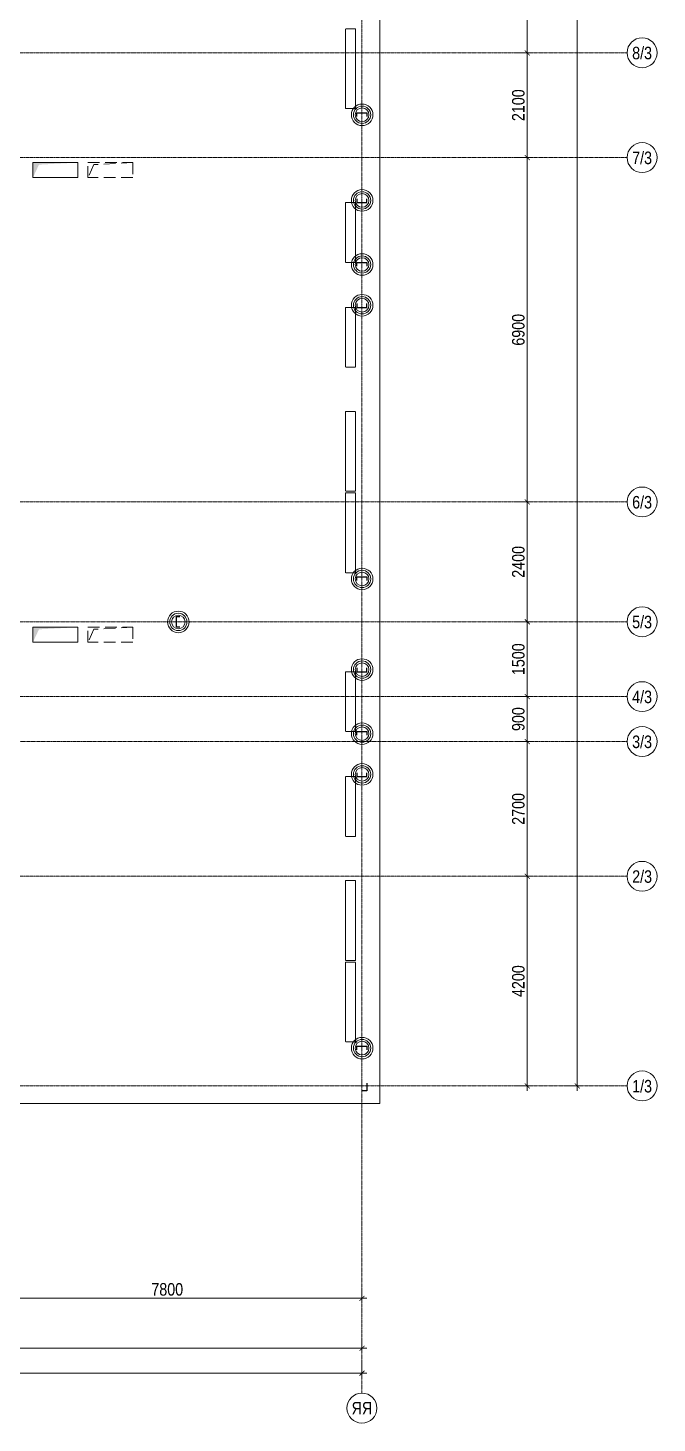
# Model space of a CAD drawing. Header units: millimetres. Extents: x -65509 to 912790, y 446 to 713294.
# Drawn here: x 225307 to 237907, y 288522 to 316475 of the extents above; entities that cross this region are included whole.
import ezdxf
from ezdxf.enums import TextEntityAlignment as Align

# ---------------------------------------------------------------- set-up
doc = ezdxf.new("R2010")
doc.units = ezdxf.units.MM
for name, pattern in [('CENTER2', [28.575, 19.05, -3.175, 3.175, -3.175]), ('DASHED', [19.05, 12.7, -6.35]), ('HIDDEN', [9.525, 6.35, -3.175]), ('HIDDEN2', [4.7625, 3.175, -1.5875])]:
    doc.linetypes.add(name, pattern=pattern)
doc.layers.get('Defpoints').update_dxf_attribs({"color": 250})
for name, color, linetype, lineweight in [('АР_Двери_лючки', 222, 'Continuous', 0), ('КМ_Фахверки', 250, 'Continuous', 25), ('КМ_Фахверки_марка_внутренние', 250, 'Continuous', 25), ('ОВ_Классы', 250, 'Continuous', 0), ('ОВ_Шахты', 250, 'Continuous', 5), ('РД_Оси_100', 250, 'Continuous', 0), ('РД_Оси_размер', 250, 'Continuous', 0)]:
    doc.layers.add(name, color=color, linetype=linetype, lineweight=lineweight)
doc.layers.add('АР_Делит', color=250, linetype='Continuous', lineweight=0, plot=False)
doc.layers.add('АР_Отопительные приборы', color=1, linetype='HIDDEN2', lineweight=0, true_color=0xff0000)
doc.styles.add('style1', font='ARIALN.TTF')
doc.styles.add('ккк', font='isocpeur.ttf', dxfattribs={"width": 0.85, "oblique": 15})
doc.dimstyles.new('Dim100_ареал', dxfattribs={"dimscale": 100, "dimtxt": 2.5, "dimasz": 1, "dimexe": 1, "dimexo": 1, "dimgap": 0.5, "dimtad": 1, "dimzin": 12, "dimdsep": 46, "dimtxsty": 'style1', "dimblk": 'ARCHTICK', "dimcen": 1, "dimdle": 1, "dimclrd": 256, "dimclre": 256, "dimaunit": 1, "dimadec": 0, "dimazin": 3, "dimtfac": 1, "dimtmove": 1, "dimatfit": 3, "dimldrblk": 'OPEN30', "dimfxl": 4, "dimfxlon": 1, "dimtolj": 1, "dimtzin": 0, "dimlwd": 9, "dimlwe": 9, "dimarcsym": 0})

# ---------------------------------------------------------------- blocks, each defined once
blk = doc.blocks.new('A-iden')
at = {"linetype": 'Continuous', "lineweight": 5}
blk.add_circle((0, -4), 3, dxfattribs=at)
at = {"color": 0, "linetype": 'Continuous', "lineweight": 20, "style": 'ккк', "width": 0.85}
blk.add_attdef('ID', text='', height=8, dxfattribs=at).set_placement((0.31, -3.85), align=Align.MIDDLE_CENTER)
blk = doc.blocks.new('_ArchTick')
at = {"color": 0, "linetype": 'ByBlock', "const_width": 0.15}
blk.add_lwpolyline([(-0.5, -0.5), (0.5, 0.5)], dxfattribs=at)
blk = doc.blocks.new('*D332')
at = {"layer": 'Defpoints', "color": 0, "transparency": 16777216}
for p in [(106800, -3255), (114600, -3255), (114600, -4255)]:
    blk.add_point(p, dxfattribs=at)
at = {"layer": 'РД_Оси_размер', "color": 0, "lineweight": 5, "transparency": 16777216}
for p, q in [((106800, -4055), (106800, -4355)), ((114600, -4055), (114600, -4355)), ((106700, -4255), (114700, -4255))]:
    blk.add_line(p, q, dxfattribs=at)
at = {"layer": 'РД_Оси_размер', "color": 0, "lineweight": 5, "transparency": 16777216, "xscale": 100, "yscale": 100, "zscale": 100, "rotation": 180}
blk.add_blockref('_ArchTick', (106800, -4255), dxfattribs=at)
at = {"layer": 'РД_Оси_размер', "color": 0, "lineweight": 5, "transparency": 16777216, "xscale": 100, "yscale": 100, "zscale": 100}
blk.add_blockref('_ArchTick', (114600, -4255), dxfattribs=at)
at = {"layer": 'РД_Оси_размер', "color": 0, "transparency": 16777216, "insert": (110700, -4077), "char_height": 250, "attachment_point": 5, "style": 'style1'}
blk.add_mtext('\\A1;7800', dxfattribs=at)
blk = doc.blocks.new('_Open30')
at = {"color": 0, "linetype": 'ByBlock', "lineweight": -2}
for p, q in [((-1, 0.27), (0, 0)), ((0, 0), (-1, -0.27)), ((0, 0), (-1, 0))]:
    blk.add_line(p, q, dxfattribs=at)
blk = doc.blocks.new('*D204')
at = {"layer": 'Defpoints', "color": 0, "transparency": 16777216}
for p in [(0, -3255), (114600, -3255), (114600, -5755)]:
    blk.add_point(p, dxfattribs=at)
at = {"layer": 'РД_Оси_размер', "color": 0, "lineweight": 5, "transparency": 16777216}
for p, q in [((0, -5555), (0, -5855)), ((114600, -5555), (114600, -5855)), ((-100, -5755), (114700, -5755))]:
    blk.add_line(p, q, dxfattribs=at)
at = {"layer": 'РД_Оси_размер', "color": 0, "lineweight": 5, "transparency": 16777216, "xscale": 100, "yscale": 100, "zscale": 100, "rotation": 180}
blk.add_blockref('_ArchTick', (0, -5755), dxfattribs=at)
at = {"layer": 'РД_Оси_размер', "color": 0, "lineweight": 5, "transparency": 16777216, "xscale": 100, "yscale": 100, "zscale": 100}
blk.add_blockref('_ArchTick', (114600, -5755), dxfattribs=at)
at = {"layer": 'РД_Оси_размер', "color": 0, "transparency": 16777216, "insert": (57300, -5577), "char_height": 250, "attachment_point": 5, "style": 'style1'}
blk.add_mtext('\\A1;114600', dxfattribs=at)
blk = doc.blocks.new('*D242')
at = {"layer": 'Defpoints', "color": 0, "transparency": 16777216}
for p in [(94500, -3255), (114600, -3255), (114600, -5255)]:
    blk.add_point(p, dxfattribs=at)
at = {"layer": 'РД_Оси_размер', "color": 0, "lineweight": 5, "transparency": 16777216}
for p, q in [((94400, -5255), (114700, -5255)), ((94500, -5055), (94500, -5355)), ((114600, -5055), (114600, -5355))]:
    blk.add_line(p, q, dxfattribs=at)
at = {"layer": 'РД_Оси_размер', "color": 0, "lineweight": 5, "transparency": 16777216, "xscale": 100, "yscale": 100, "zscale": 100, "rotation": 180}
blk.add_blockref('_ArchTick', (94500, -5255), dxfattribs=at)
at = {"layer": 'РД_Оси_размер', "color": 0, "lineweight": 5, "transparency": 16777216, "xscale": 100, "yscale": 100, "zscale": 100}
blk.add_blockref('_ArchTick', (114600, -5255), dxfattribs=at)
at = {"layer": 'РД_Оси_размер', "color": 0, "transparency": 16777216, "insert": (104550, -5077), "char_height": 250, "attachment_point": 5, "style": 'style1'}
blk.add_mtext('\\A1;20100', dxfattribs=at)
blk = doc.blocks.new('*D243')
at = {"layer": 'Defpoints', "color": 0, "transparency": 16777216}
for p in [(116910, 69000), (118910, 69000), (116910, 0)]:
    blk.add_point(p, dxfattribs=at)
at = {"layer": 'РД_Оси_размер', "color": 0, "lineweight": 5, "transparency": 16777216}
for p, q in [((118910, -100), (118910, 69100)), ((118710, 69000), (119010, 69000)), ((118710, 0), (119010, 0))]:
    blk.add_line(p, q, dxfattribs=at)
at = {"layer": 'РД_Оси_размер', "color": 0, "lineweight": 5, "transparency": 16777216, "xscale": 100, "yscale": 100, "zscale": 100}
for p, rotation in [((118910, 69000), 90), ((118910, 0), 270)]:
    blk.add_blockref('_ArchTick', p, dxfattribs=dict(at, rotation=rotation))
at = {"layer": 'РД_Оси_размер', "color": 0, "transparency": 16777216, "insert": (118732, 34500), "char_height": 250, "attachment_point": 5, "rotation": 90, "style": 'style1'}
blk.add_mtext('\\A1;69000', dxfattribs=at)
blk = doc.blocks.new('*D222')
at = {"layer": 'Defpoints', "color": 0, "transparency": 16777216}
for p in [(116910, 4200), (117910, 4200), (116910, 0)]:
    blk.add_point(p, dxfattribs=at)
at = {"layer": 'РД_Оси_размер', "color": 0, "lineweight": 5, "transparency": 16777216}
for p, q in [((117710, 4200), (118010, 4200)), ((117910, -100), (117910, 4300)), ((117710, 0), (118010, 0))]:
    blk.add_line(p, q, dxfattribs=at)
at = {"layer": 'РД_Оси_размер', "color": 0, "lineweight": 5, "transparency": 16777216, "xscale": 100, "yscale": 100, "zscale": 100}
for p, rotation in [((117910, 4200), 90), ((117910, 0), 270)]:
    blk.add_blockref('_ArchTick', p, dxfattribs=dict(at, rotation=rotation))
at = {"layer": 'РД_Оси_размер', "color": 0, "transparency": 16777216, "insert": (117732, 2100), "char_height": 250, "attachment_point": 5, "rotation": 90, "style": 'style1'}
blk.add_mtext('\\A1;4200', dxfattribs=at)
blk = doc.blocks.new('*D223')
at = {"layer": 'Defpoints', "color": 0, "transparency": 16777216}
for p in [(116910, 6900), (117910, 6900), (116910, 4200)]:
    blk.add_point(p, dxfattribs=at)
at = {"layer": 'РД_Оси_размер', "color": 0, "lineweight": 5, "transparency": 16777216}
for p, q in [((117910, 4100), (117910, 7000)), ((117710, 6900), (118010, 6900)), ((117710, 4200), (118010, 4200))]:
    blk.add_line(p, q, dxfattribs=at)
at = {"layer": 'РД_Оси_размер', "color": 0, "lineweight": 5, "transparency": 16777216, "xscale": 100, "yscale": 100, "zscale": 100}
for p, rotation in [((117910, 6900), 90), ((117910, 4200), 270)]:
    blk.add_blockref('_ArchTick', p, dxfattribs=dict(at, rotation=rotation))
at = {"layer": 'РД_Оси_размер', "color": 0, "transparency": 16777216, "insert": (117732, 5550), "char_height": 250, "attachment_point": 5, "rotation": 90, "style": 'style1'}
blk.add_mtext('\\A1;2700', dxfattribs=at)
blk = doc.blocks.new('*D346')
at = {"layer": 'Defpoints', "color": 0, "transparency": 16777216}
for p in [(116910, 7800), (117910, 7800), (116910, 6900)]:
    blk.add_point(p, dxfattribs=at)
at = {"layer": 'РД_Оси_размер', "color": 0, "lineweight": 5, "transparency": 16777216}
for p, q in [((117910, 6800), (117910, 7900)), ((117710, 7800), (118010, 7800)), ((117710, 6900), (118010, 6900))]:
    blk.add_line(p, q, dxfattribs=at)
at = {"layer": 'РД_Оси_размер', "color": 0, "lineweight": 5, "transparency": 16777216, "xscale": 100, "yscale": 100, "zscale": 100}
for p, rotation in [((117910, 7800), 90), ((117910, 6900), 270)]:
    blk.add_blockref('_ArchTick', p, dxfattribs=dict(at, rotation=rotation))
at = {"layer": 'РД_Оси_размер', "color": 0, "transparency": 16777216, "insert": (117732, 7350), "char_height": 250, "attachment_point": 5, "rotation": 90, "style": 'style1'}
blk.add_mtext('\\A1;900', dxfattribs=at)
blk = doc.blocks.new('*D347')
at = {"layer": 'Defpoints', "color": 0, "transparency": 16777216}
for p in [(116910, 9300), (117910, 9300), (116910, 7800)]:
    blk.add_point(p, dxfattribs=at)
at = {"layer": 'РД_Оси_размер', "color": 0, "lineweight": 5, "transparency": 16777216}
for p, q in [((117710, 9300), (118010, 9300)), ((117910, 7700), (117910, 9400)), ((117710, 7800), (118010, 7800))]:
    blk.add_line(p, q, dxfattribs=at)
at = {"layer": 'РД_Оси_размер', "color": 0, "lineweight": 5, "transparency": 16777216, "xscale": 100, "yscale": 100, "zscale": 100}
for p, rotation in [((117910, 9300), 90), ((117910, 7800), 270)]:
    blk.add_blockref('_ArchTick', p, dxfattribs=dict(at, rotation=rotation))
at = {"layer": 'РД_Оси_размер', "color": 0, "transparency": 16777216, "insert": (117732, 8550), "char_height": 250, "attachment_point": 5, "rotation": 90, "style": 'style1'}
blk.add_mtext('\\A1;1500', dxfattribs=at)
blk = doc.blocks.new('*D348')
at = {"layer": 'Defpoints', "color": 0, "transparency": 16777216}
for p in [(116910, 11700), (117910, 11700), (116910, 9300)]:
    blk.add_point(p, dxfattribs=at)
at = {"layer": 'РД_Оси_размер', "color": 0, "lineweight": 5, "transparency": 16777216}
for p, q in [((117910, 9200), (117910, 11800)), ((117710, 11700), (118010, 11700)), ((117710, 9300), (118010, 9300))]:
    blk.add_line(p, q, dxfattribs=at)
at = {"layer": 'РД_Оси_размер', "color": 0, "lineweight": 5, "transparency": 16777216, "xscale": 100, "yscale": 100, "zscale": 100}
for p, rotation in [((117910, 11700), 90), ((117910, 9300), 270)]:
    blk.add_blockref('_ArchTick', p, dxfattribs=dict(at, rotation=rotation))
at = {"layer": 'РД_Оси_размер', "color": 0, "transparency": 16777216, "insert": (117732, 10500), "char_height": 250, "attachment_point": 5, "rotation": 90, "style": 'style1'}
blk.add_mtext('\\A1;2400', dxfattribs=at)
blk = doc.blocks.new('*D349')
at = {"layer": 'Defpoints', "color": 0, "transparency": 16777216}
for p in [(116910, 18600), (117910, 18600), (116910, 11700)]:
    blk.add_point(p, dxfattribs=at)
at = {"layer": 'РД_Оси_размер', "color": 0, "lineweight": 5, "transparency": 16777216}
for p, q in [((117710, 18600), (118010, 18600)), ((117910, 11600), (117910, 18700)), ((117710, 11700), (118010, 11700))]:
    blk.add_line(p, q, dxfattribs=at)
at = {"layer": 'РД_Оси_размер', "color": 0, "lineweight": 5, "transparency": 16777216, "xscale": 100, "yscale": 100, "zscale": 100}
for p, rotation in [((117910, 18600), 90), ((117910, 11700), 270)]:
    blk.add_blockref('_ArchTick', p, dxfattribs=dict(at, rotation=rotation))
at = {"layer": 'РД_Оси_размер', "color": 0, "transparency": 16777216, "insert": (117732, 15150), "char_height": 250, "attachment_point": 5, "rotation": 90, "style": 'style1'}
blk.add_mtext('\\A1;6900', dxfattribs=at)
blk = doc.blocks.new('*D350')
at = {"layer": 'Defpoints', "color": 0, "transparency": 16777216}
for p in [(116910, 20700), (117910, 20700), (116910, 18600)]:
    blk.add_point(p, dxfattribs=at)
at = {"layer": 'РД_Оси_размер', "color": 0, "lineweight": 5, "transparency": 16777216}
for p, q in [((117710, 20700), (118010, 20700)), ((117910, 18500), (117910, 20800)), ((117710, 18600), (118010, 18600))]:
    blk.add_line(p, q, dxfattribs=at)
at = {"layer": 'РД_Оси_размер', "color": 0, "lineweight": 5, "transparency": 16777216, "xscale": 100, "yscale": 100, "zscale": 100}
for p, rotation in [((117910, 20700), 90), ((117910, 18600), 270)]:
    blk.add_blockref('_ArchTick', p, dxfattribs=dict(at, rotation=rotation))
at = {"layer": 'РД_Оси_размер', "color": 0, "transparency": 16777216, "insert": (117732, 19650), "char_height": 250, "attachment_point": 5, "rotation": 90, "style": 'style1'}
blk.add_mtext('\\A1;2100', dxfattribs=at)
blk = doc.blocks.new('*D351')
at = {"layer": 'Defpoints', "color": 0, "transparency": 16777216}
for p in [(116910, 27900), (117910, 27900), (116910, 20700)]:
    blk.add_point(p, dxfattribs=at)
at = {"layer": 'РД_Оси_размер', "color": 0, "lineweight": 5, "transparency": 16777216}
for p, q in [((117910, 20600), (117910, 28000)), ((117710, 27900), (118010, 27900)), ((117710, 20700), (118010, 20700))]:
    blk.add_line(p, q, dxfattribs=at)
at = {"layer": 'РД_Оси_размер', "color": 0, "lineweight": 5, "transparency": 16777216, "xscale": 100, "yscale": 100, "zscale": 100}
for p, rotation in [((117910, 27900), 90), ((117910, 20700), 270)]:
    blk.add_blockref('_ArchTick', p, dxfattribs=dict(at, rotation=rotation))
at = {"layer": 'РД_Оси_размер', "color": 0, "transparency": 16777216, "insert": (117732, 24300), "char_height": 250, "attachment_point": 5, "rotation": 90, "style": 'style1'}
blk.add_mtext('\\A1;7200', dxfattribs=at)
blk = doc.blocks.new('otv пунктир')
at = {"linetype": 'HIDDEN', "ltscale": 0.07}
blk.add_lwpolyline([(0, 0), (0, 1), (1, 1), (1, 0)], close=True, dxfattribs=at)
blk.add_lwpolyline([(0, 1), (0.135, 0.137), (1, 0)], dxfattribs=at)
blk = doc.blocks.new('otv')
at = {"linetype": 'Continuous'}
blk.add_lwpolyline([(0, -1), (0, 0), (1, 0), (1, -1)], close=True, dxfattribs=at)
blk.add_solid([(0, -1), (0, 0), (0.135, -0.137), (1, 0)], dxfattribs=at)
blk = doc.blocks.new('Ф_пеноблок 200')
at = {"layer": 'АР_Делит', "color": 1}
for radius in [216, 173, 136]:
    blk.add_circle((103, -42), radius, dxfattribs=at)
at = {"layer": 'КМ_Фахверки'}
blk.add_lwpolyline([(0, -75), (0, 0), (200, 0), (200, -75)], dxfattribs=at)
blk = doc.blocks.new('Bottom_R_1600')
at = {"layer": 'АР_Отопительные приборы'}
blk.add_lwpolyline([(-800, -100), (800, -100), (800, 100), (-800, 100)], close=True, dxfattribs=at)
blk = doc.blocks.new('Bottom_R_1200')
at = {"layer": 'АР_Отопительные приборы'}
blk.add_lwpolyline([(-600, -100), (600, -100), (600, 100), (-600, 100)], close=True, dxfattribs=at)
blk = doc.blocks.new('Bottom_L_1600')
at = {"layer": 'АР_Отопительные приборы'}
blk.add_lwpolyline([(800, -100), (-800, -100), (-800, 100), (800, 100)], close=True, dxfattribs=at)
blk = doc.blocks.new('СОШ_2200_АР_ОСИ_М100_28.05.24')
at = {"layer": 'АР_Делит', "color": 5, "linetype": 'DASHED'}
blk.add_lwpolyline([(114955, 135155), (114955, -355), (93595.036, -355), (93595.036, 13855), (94145, 13855), (94145, 68320), (66055, 68320), (66055, 13857.73), (83455, 13857.73), (83455, -355), (45245, -355), (45245, 13145), (44695, 13145), (44695, 26755), (45245, 26755), (45245, 68320), (20455, 68320), (20455, 26755), (27955, 26755), (27955, 13145), (-355, 13145), (-355, 100855)], dxfattribs=at)
at = {"layer": 'РД_Оси_100', "linetype": 'CENTER2'}
for p, q in [((114600, -6155), (114600, 139938.679)), ((119910, 20700), (94200, 20700)), ((119910, 18600), (94200, 18600)), ((119910, 11700), (94200, 11700)), ((119910, 9300), (94200, 9300)), ((119910, 7800), (94200, 7800)), ((119910, 4200), (94200, 4200)), ((119910, 0), (94200, 0))]:
    blk.add_line(p, q, dxfattribs=at)
blk.add_lwpolyline([(94200, 6900), (119910, 6900)], dxfattribs=at)
at = {"layer": 'РД_Оси_100', "color": 0}
ref = blk.add_blockref('A-iden', (120210, 21100), dxfattribs=dict(at, xscale=-100, yscale=100, zscale=100))
ref.add_attrib('ID', '8/3', dxfattribs={"layer": '0', "linetype": 'Continuous', "height": 250, "style": 'style1'}).set_placement((120210, 20700), align=Align.MIDDLE)
ref = blk.add_blockref('A-iden', (120210, 19000), dxfattribs=dict(at, xscale=-100, yscale=100, zscale=100))
ref.add_attrib('ID', '7/3', dxfattribs={"layer": '0', "linetype": 'Continuous', "height": 250, "style": 'style1'}).set_placement((120210, 18600), align=Align.MIDDLE)
ref = blk.add_blockref('A-iden', (120210, 12100), dxfattribs=dict(at, xscale=-100, yscale=100, zscale=100))
ref.add_attrib('ID', '6/3', dxfattribs={"layer": '0', "linetype": 'Continuous', "height": 250, "style": 'style1'}).set_placement((120210, 11700), align=Align.MIDDLE)
ref = blk.add_blockref('A-iden', (120210, 9700), dxfattribs=dict(at, xscale=-100, yscale=100, zscale=100))
ref.add_attrib('ID', '5/3', dxfattribs={"layer": '0', "linetype": 'Continuous', "height": 250, "style": 'style1'}).set_placement((120210, 9300), align=Align.MIDDLE)
ref = blk.add_blockref('A-iden', (120210, 8200), dxfattribs=dict(at, xscale=-100, yscale=100, zscale=100))
ref.add_attrib('ID', '4/3', dxfattribs={"layer": '0', "linetype": 'Continuous', "height": 250, "style": 'style1'}).set_placement((120210, 7800), align=Align.MIDDLE)
ref = blk.add_blockref('A-iden', (120210, 7300), dxfattribs=dict(at, xscale=-100, yscale=100, zscale=100))
ref.add_attrib('ID', '3/3', dxfattribs={"layer": '0', "linetype": 'Continuous', "height": 250, "style": 'style1'}).set_placement((120210, 6900), align=Align.MIDDLE)
ref = blk.add_blockref('A-iden', (120210, 4600), dxfattribs=dict(at, xscale=-100, yscale=100, zscale=100))
ref.add_attrib('ID', '2/3', dxfattribs={"layer": '0', "linetype": 'Continuous', "height": 250, "style": 'style1'}).set_placement((120210, 4200), align=Align.MIDDLE)
ref = blk.add_blockref('A-iden', (120210, 400), dxfattribs=dict(at, xscale=-100, yscale=100, zscale=100))
ref.add_attrib('ID', '1/3', dxfattribs={"layer": '0', "linetype": 'Continuous', "height": 250, "style": 'style1'}).set_placement((120210, 0), align=Align.MIDDLE)
ref = blk.add_blockref('A-iden', (114600, -6054.999), dxfattribs=dict(at, xscale=100, yscale=100, zscale=100))
ref.add_attrib('ID', 'ЯЯ', dxfattribs={"layer": '0', "linetype": 'Continuous', "height": 250, "style": 'style1'}).set_placement((114600, -6454.999), align=Align.MIDDLE)
at = {"layer": 'РД_Оси_размер'}
for base, p1, p2, picture, middle in [((118910, 69000), (116910, 0), (116910, 69000), '*D243', (118732.357, 34500)), ((117910, 27900), (116910, 20700), (116910, 27900), '*D351', (117732.357, 24300)), ((117910, 20700), (116910, 18600), (116910, 20700), '*D350', (117732.357, 19650)), ((117910, 18600), (116910, 11700), (116910, 18600), '*D349', (117732.357, 15150)), ((117910, 11700), (116910, 9300), (116910, 11700), '*D348', (117732.357, 10500)), ((117910, 9300), (116910, 7800), (116910, 9300), '*D347', (117732.357, 8550)), ((117910, 7800), (116910, 6900), (116910, 7800), '*D346', (117732.357, 7350)), ((117910, 6900), (116910, 4200), (116910, 6900), '*D223', (117732.357, 5550)), ((117910, 4200), (116910, 0), (116910, 4200), '*D222', (117732.357, 2100))]:
    dim = blk.add_linear_dim(base=base, p1=p1, p2=p2, angle=90, dimstyle='Dim100_ареал', dxfattribs=at)
    dim.commit()
    dim.dimension.update_dxf_attribs({"geometry": picture, "text_midpoint": middle})
for base, p1, picture, middle in [((114600, -5755), (0, -3255), '*D204', (57300, -5577.357)), ((114600, -5255), (94500, -3255), '*D242', (104550, -5077.357)), ((114600, -4255), (106800, -3255), '*D332', (110700, -4077.357))]:
    dim = blk.add_linear_dim(base=base, p1=p1, p2=(114600, -3255), dimstyle='Dim100_ареал', dxfattribs=at)
    dim.commit()
    dim.dimension.update_dxf_attribs({"geometry": picture, "text_midpoint": middle})

msp = doc.modelspace()

# ---------------------------------------------------------------- linework, layer by layer
at = {"layer": 'АР_Двери_лючки', "color": 222, "linetype": 'Continuous', "lineweight": 0}
msp.add_lwpolyline([(231925.122, 295276.733), (231997.159, 295276.733), (231997.159, 295396.733)], dxfattribs=at)
at = {"layer": 'КМ_Фахверки_марка_внутренние'}
msp.add_lwpolyline([(232097.159, 295334.238), (232097.159, 295176.733), (231997.159, 295176.733)], dxfattribs=at)

# ---------------------------------------------------------------- block references
at = {"layer": 'АР_Отопительные приборы'}
for name, p, rotation in [('Bottom_L_1600', (231767.159, 315658.812), 89.99999999999999), ('Bottom_R_1200', (231767.158, 312376.733), 90), ('Bottom_R_1200', (231767.158, 310276.733), 90), ('Bottom_R_1600', (231767.159, 307991.966), 90), ('Bottom_R_1600', (231767.159, 306358.812), 90), ('Bottom_R_1200', (231767.158, 302976.733), 90), ('Bottom_R_1200', (231767.158, 300876.733), 90), ('Bottom_R_1600', (231767.159, 298591.966), 90), ('Bottom_R_1600', (231767.159, 296958.812), 90)]:
    msp.add_blockref(name, p, dxfattribs=dict(at, rotation=rotation))
at = {"layer": 'КМ_Фахверки'}
for p in [(231897.159, 314776.733), (231897.159, 311776.733), (231897.159, 305476.733), (231897.159, 302376.733), (231897.159, 296076.733)]:
    msp.add_blockref('Ф_пеноблок 200', p, dxfattribs=at)
at = {"layer": 'КМ_Фахверки', "xscale": -1}
for p, rotation in [((231897.159, 312976.733), 180), ((231897.159, 310876.733), 180), ((228277.159, 304676.733), 90), ((231897.159, 303576.733), 180), ((231897.159, 301476.733), 180)]:
    msp.add_blockref('Ф_пеноблок 200', p, dxfattribs=dict(at, rotation=rotation))
at = {"layer": 'ОВ_Классы', "xscale": 300, "yscale": 900, "rotation": 270}
for p in [(226507.159, 313776.733), (226507.159, 304466.733)]:
    msp.add_blockref('otv пунктир', p, dxfattribs=at)
at = {"layer": 'ОВ_Шахты', "color": 1, "xscale": 900, "yscale": 300, "zscale": 1400}
for p in [(225407.159, 313776.733), (225407.159, 304466.733)]:
    msp.add_blockref('otv', p, dxfattribs=at)
at = {"layer": 'РД_Оси_100'}
msp.add_blockref('СОШ_2200_АР_ОСИ_М100_28.05.24', (117397.159, 295276.733), dxfattribs=at)

doc.saveas('drawing.dxf')
